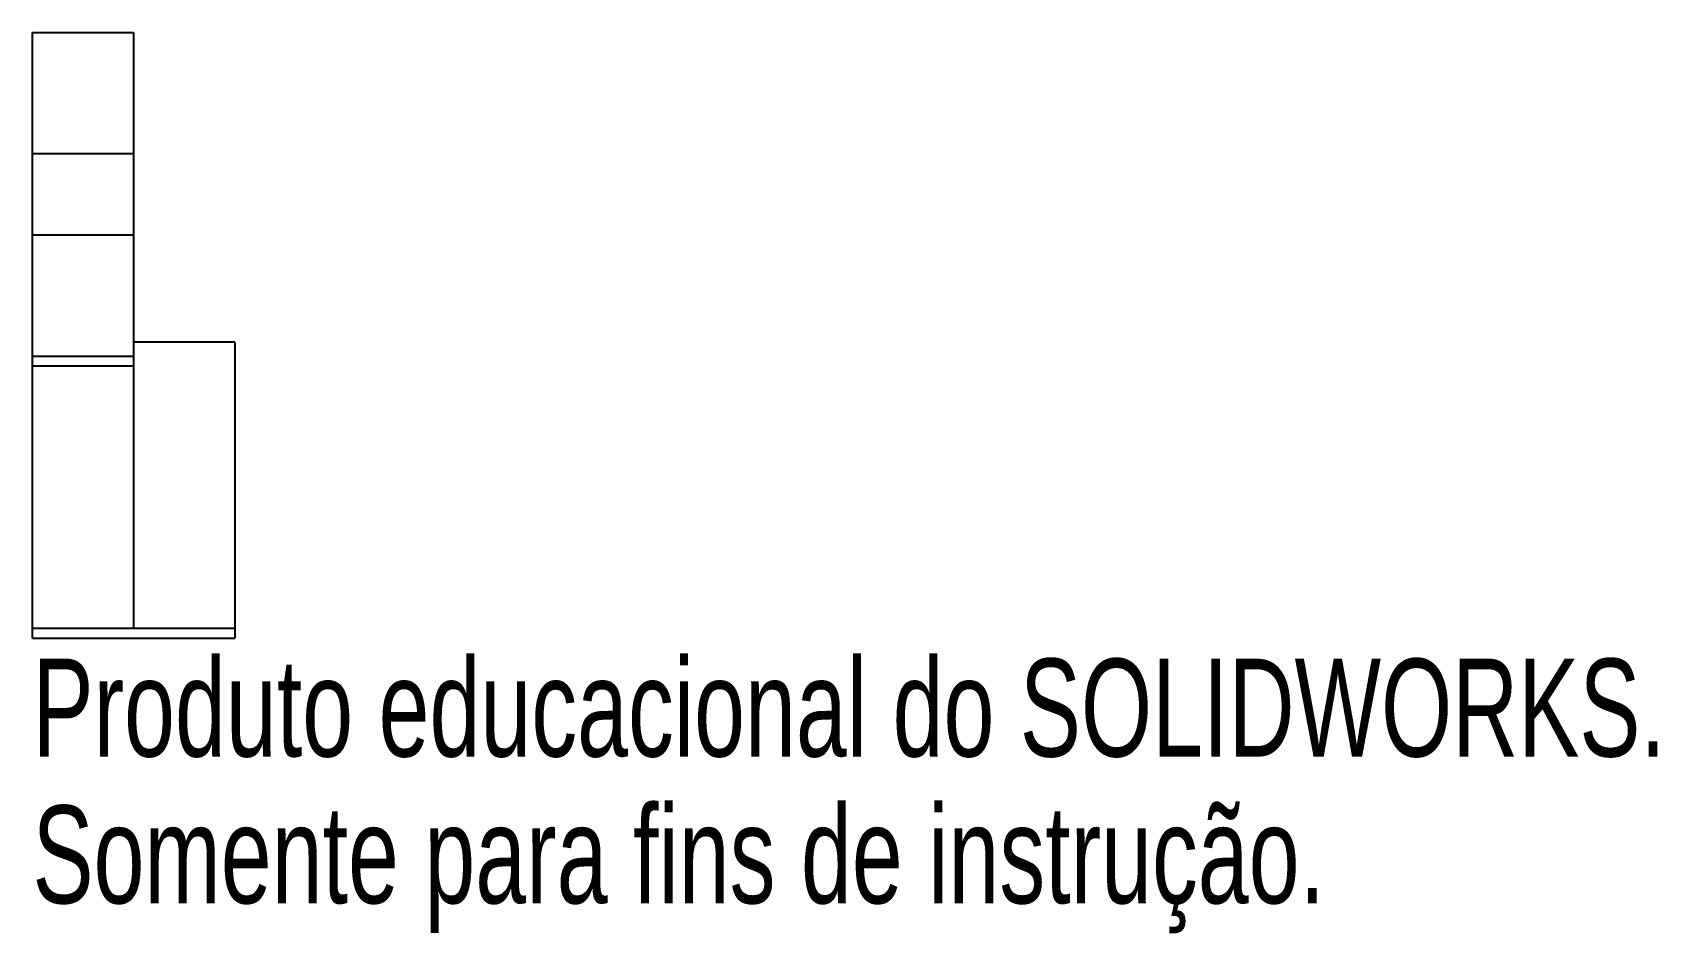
# Paper-space layout '_Esquerda' of a CAD drawing. Header units: millimetres. Extents: x 0 to 80.3, y -36.5 to 8.
import ezdxf

# ---------------------------------------------------------------- set-up
doc = ezdxf.new("R2010")
doc.units = ezdxf.units.MM
doc.styles.add('SLDTEXTSTYLE0', font='TXT', dxfattribs={"width": 0.7})

psp = doc.layouts.new('_Esquerda')

# ---------------------------------------------------------------- linework, layer by layer
at = {"color": 7, "linetype": 'Continuous', "lineweight": 25}
for p, q in [((0, -21.907), (0, 8)), ((0, 8), (5, 8)), ((5, 8), (5, -21.429)), ((5, 2), (0, 2)), ((0, -2), (5, -2)), ((5, -8), (0, -8)), ((10, -7.291), (5, -7.291)), ((10, -7.291), (10, -21.907)), ((5, -8.478), (0, -8.478)), ((10, -21.429), (0, -21.429)), ((0, -21.907), (10, -21.907))]:
    psp.add_line(p, q, dxfattribs=at)

# ---------------------------------------------------------------- texts
at = {"color": 7, "linetype": 'Continuous', "char_height": 4.83362, "attachment_point": 1, "style": 'SLDTEXTSTYLE0'}
for s, insert in [('Produto educacional do SOLIDWORKS.', (0, -22.927)), ('Somente para fins de instrução.', (0, -30.177))]:
    psp.add_mtext(s, dxfattribs=dict(at, insert=insert))

doc.saveas('drawing.dxf')
